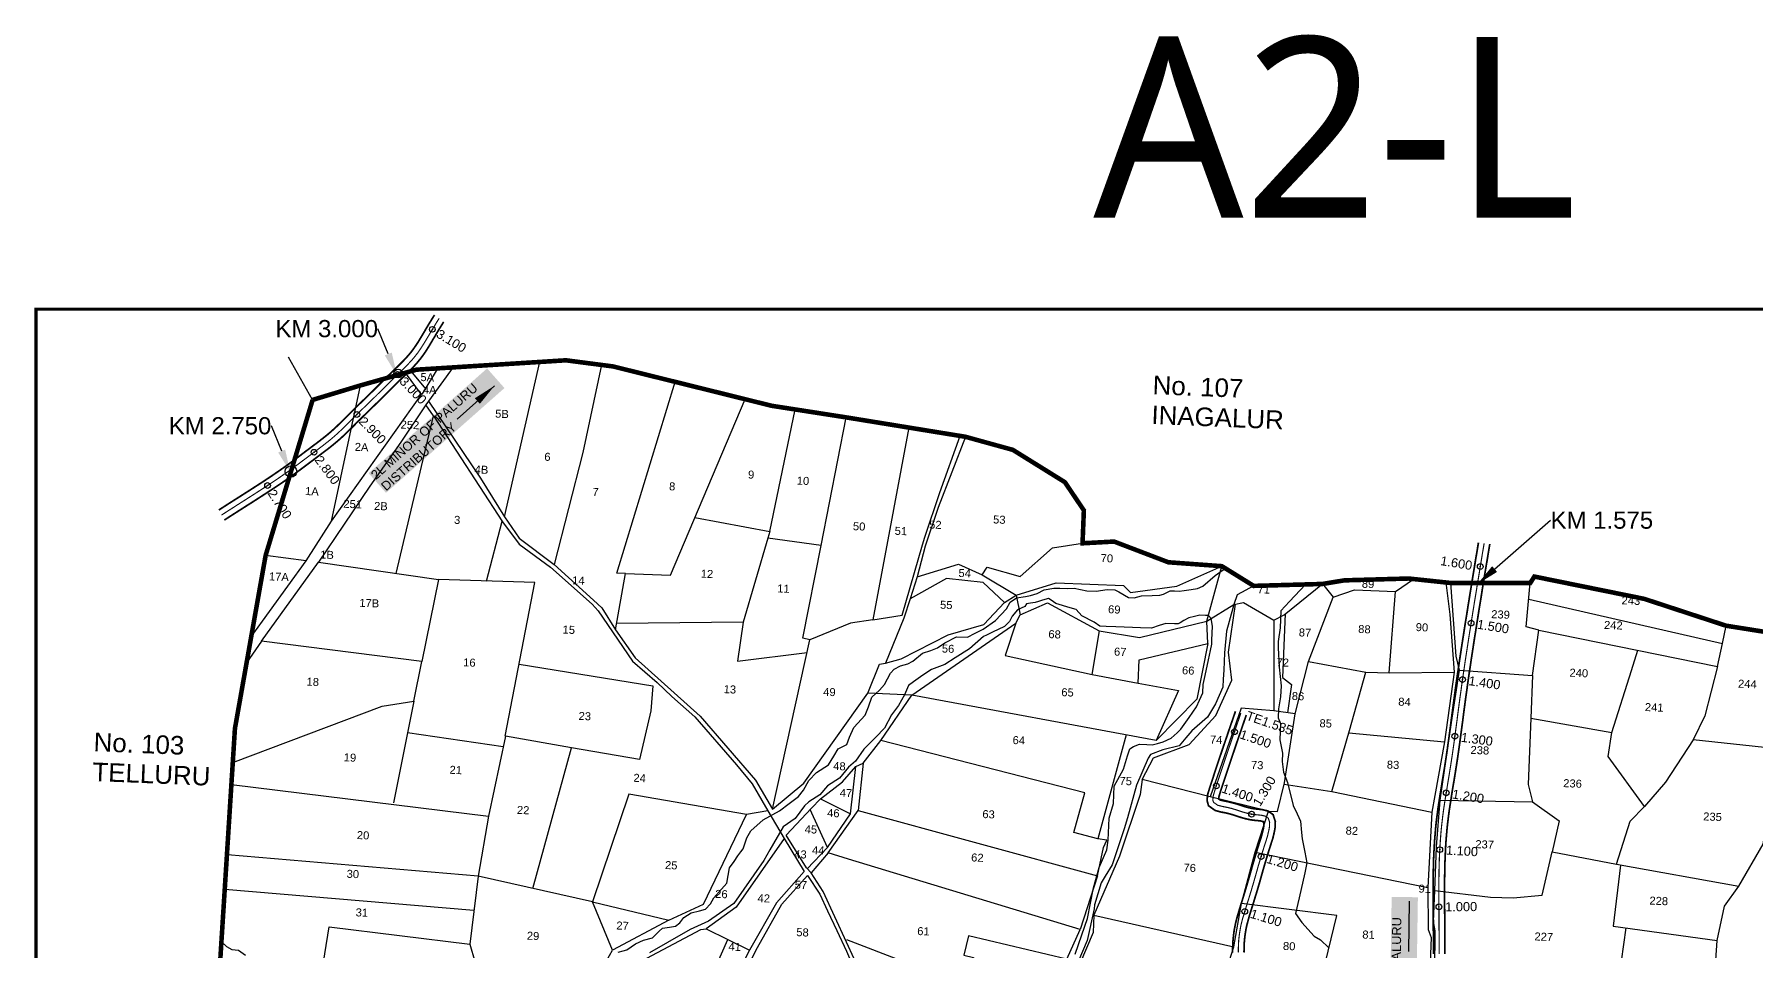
# Model space of a CAD drawing. Header units: inches. Extents: x 202960 to 225017, y 1602563 to 1608916.
# Drawn here: x 202960 to 205973, y 1605704 to 1607307 of the extents above; entities that cross this region are included whole.
import ezdxf
from ezdxf import colors
from ezdxf.entities.mleader import LeaderData, LeaderLine
from ezdxf.enums import TextEntityAlignment as Align
from ezdxf.math import Vec2, Vec3

# ---------------------------------------------------------------- set-up
doc = ezdxf.new("R2010")
doc.units = ezdxf.units.IN
doc.header["$MEASUREMENT"] = 0
doc.header["$PDMODE"] = 32
doc.header["$PDSIZE"] = 10
doc.linetypes.add('ACAD_ISO02W100', pattern=[15, 12, -3])
doc.linetypes.add('HIDDEN2', pattern=[0.1875, 0.125, -0.0625])
for name, color, linetype in [('CADAS', 1, 'Continuous'), ('CANAL1', 7, 'Continuous'), ('CHANAGE', 1, 'Continuous'), ('CSMark', 72, 'Continuous'), ('PAPER SIZE', 5, 'Continuous'), ('PLOTS', 7, 'Continuous'), ('PLOTS NO', 7, 'Continuous'), ('ROAD', 1, 'Continuous'), ('STREAMS', 4, 'Continuous'), ('STRUCTURE', 5, 'Continuous'), ('text2', 7, 'Continuous'), ('VILLAGE BOUNDRY', 5, 'Continuous'), ('VILLAGE STONES', 240, 'Continuous')]:
    doc.layers.add(name, color=color, linetype=linetype)
doc.styles.add('FONT1', font='Arial')
doc.styles.get("Standard").update_dxf_attribs({"font": 'arial.ttf'})
doc.styles.add('TMS', font='trebuc.ttf')
doc.dimstyles.get("Standard").update_dxf_attribs({"dimtxt": 0.18, "dimasz": 0.18, "dimexe": 0.18, "dimexo": 0.0625, "dimgap": 0.09, "dimtad": 0, "dimtih": 1, "dimtoh": 1, "dimdec": 4, "dimzin": 0, "dimdsep": 46, "dimtxsty": 'Standard', "dimcen": 0.09, "dimadec": 0, "dimazin": 0, "dimtfac": 1, "dimtdec": 4, "dimtofl": 0, "dimtmove": 0, "dimatfit": 3, "dimfxl": 1, "dimtolj": 1, "dimtzin": 0, "dimarcsym": 0})

msp = doc.modelspace()

# ---------------------------------------------------------------- linework, layer by layer
at = {"color": 5, "const_width": 5.6}
msp.add_lwpolyline([(202963.1, 1606826.9), (207558.5, 1606826.9), (207558.5, 1603784.7), (202963.1, 1603784.7)], close=True, dxfattribs=at)
at = {"layer": 'CANAL1', "color": 200, "linetype": 'ByBlock', "ltscale": 40, "const_width": 3}
for points in [[(203282.7, 1606475.7), (203289.1, 1606479.8), (203295.6, 1606484), (203302.1, 1606488.2), (203308.6, 1606492.3), (203317.7, 1606498.1), (203321.7, 1606500.6), (203328.2, 1606504.8), (203334.7, 1606508.9), (203341.2, 1606513.1), (203347.7, 1606517.3), (203354.1, 1606521.4), (203360.6, 1606525.6), (203367, 1606529.9), (203373.4, 1606534.1), (203379.7, 1606538.4), (203386, 1606542.7), (203392.3, 1606547.1), (203400.7, 1606553), (203404.7, 1606555.9), (203410.9, 1606560.5), (203417, 1606565), (203423.2, 1606569.6), (203429.4, 1606574.3), (203435.5, 1606578.9), (203440.6, 1606582.7), (203447.9, 1606588.2), (203454.1, 1606592.8), (203460.2, 1606597.5), (203466.1, 1606602.1), (203472, 1606606.8), (203479.4, 1606613.1), (203483.3, 1606616.6), (203488.8, 1606621.7), (203494.3, 1606627), (203499.7, 1606632.3), (203505.1, 1606637.8), (203510.6, 1606643.2), (203514.8, 1606647.4), (203521.6, 1606654.2), (203527.2, 1606659.6), (203532.8, 1606665), (203538.3, 1606670.4), (203543.8, 1606675.7), (203550.6, 1606682.3), (203554.8, 1606686.5), (203560.3, 1606691.9), (203565.7, 1606697.3), (203571.2, 1606702.8), (203576.7, 1606708.3), (203582.2, 1606713.7), (203586.1, 1606717.5), (203593.4, 1606724.5), (203598.9, 1606729.9), (203604.2, 1606735.2), (203609.4, 1606740.6), (203614.3, 1606746.1), (203619.6, 1606752.4), (203623.3, 1606757.4), (203627.5, 1606763.5), (203631.6, 1606769.7), (203635.5, 1606776.2), (203639.4, 1606782.7), (203643.4, 1606789.4), (203645.8, 1606793.5), (203651.4, 1606802.8), (203655.5, 1606809.5), (203659.7, 1606816.1), (203660.1, 1606816.7)], [(203292.5, 1606458.2), (203293.4, 1606458.8), (203299.9, 1606463), (203306.4, 1606467.2), (203312.9, 1606471.3), (203319.4, 1606475.5), (203328.5, 1606481.3), (203332.4, 1606483.8), (203339, 1606487.9), (203345.5, 1606492.1), (203352, 1606496.3), (203358.5, 1606500.5), (203365, 1606504.7), (203371.5, 1606508.9), (203378, 1606513.2), (203384.5, 1606517.5), (203391, 1606521.8), (203397.4, 1606526.2), (203403.8, 1606530.7), (203412.3, 1606536.8), (203416.5, 1606539.8), (203422.8, 1606544.4), (203429, 1606549), (203435.2, 1606553.7), (203441.4, 1606558.3), (203447.6, 1606562.9), (203452.6, 1606566.7), (203459.9, 1606572.2), (203466.1, 1606576.9), (203472.4, 1606581.6), (203478.6, 1606586.4), (203484.7, 1606591.4), (203492.5, 1606598), (203496.8, 1606601.8), (203502.6, 1606607.2), (203508.2, 1606612.6), (203513.8, 1606618.1), (203519.3, 1606623.6), (203524.7, 1606629.1), (203528.9, 1606633.2), (203535.7, 1606639.9), (203541.2, 1606645.3), (203546.7, 1606650.6), (203552.2, 1606656), (203557.8, 1606661.4), (203564.6, 1606668), (203568.9, 1606672.3), (203574.4, 1606677.7), (203579.8, 1606683.2), (203585.3, 1606688.6), (203590.8, 1606694), (203596.2, 1606699.4), (203600, 1606703.1), (203607.3, 1606710.2), (203612.9, 1606715.6), (203618.5, 1606721.2), (203624.1, 1606727), (203629.5, 1606733), (203635.3, 1606740), (203639.6, 1606745.7), (203644.2, 1606752.3), (203648.5, 1606759.1), (203652.6, 1606765.8), (203656.6, 1606772.6), (203660.6, 1606779.2), (203662.9, 1606783.2), (203668.5, 1606792.4), (203672.5, 1606798.9), (203676.1, 1606804.6)], [(205407.3, 1605699.8), (205407.4, 1605710.2), (205407.4, 1605720.7), (205407.3, 1605731.3), (205407.2, 1605741.8), (205407.2, 1605752.3), (205407.1, 1605762.9), (205407, 1605773.4), (205406.9, 1605784), (205406.8, 1605794.5), (205406.8, 1605805.1), (205406.8, 1605815.7), (205406.9, 1605829.5), (205407, 1605837), (205407.2, 1605847.6), (205407.4, 1605858.2), (205407.8, 1605868.9), (205408.3, 1605879.5), (205408.9, 1605890.2), (205409.6, 1605900.8), (205410.5, 1605911.4), (205411.4, 1605922.1), (205412.3, 1605930.4), (205413.9, 1605943.3), (205415.3, 1605953.9), (205416.9, 1605964.4), (205418.5, 1605974.9), (205420.2, 1605985.3), (205421.9, 1605995.8), (205423.6, 1606006.2), (205425.3, 1606016.6), (205427.4, 1606029.3), (205428.6, 1606037.3), (205430.2, 1606047.7), (205431.7, 1606058.1), (205433.1, 1606068.5), (205434.6, 1606078.9), (205436, 1606089.4), (205437.4, 1606099.8), (205438.7, 1606110.2), (205440.1, 1606120.7), (205441.5, 1606131.2), (205442.9, 1606141.6), (205444.4, 1606153), (205445.7, 1606162.6), (205447.2, 1606173.1), (205448.7, 1606183.5), (205450.2, 1606194), (205451.8, 1606204.4), (205453.3, 1606214.9), (205454.9, 1606225.3), (205456.5, 1606235.8), (205458.1, 1606246.2), (205459.8, 1606256.7), (205461.4, 1606267.1), (205463, 1606277.5), (205464.7, 1606287.9), (205466.9, 1606301.4), (205468, 1606308.8), (205469.7, 1606319.2), (205471.4, 1606329.6), (205473.1, 1606340), (205474.8, 1606350.4), (205476.5, 1606360.8), (205478.2, 1606371.2), (205479.9, 1606381.6), (205481.6, 1606392), (205483.4, 1606402.4), (205485.1, 1606412.8), (205486.1, 1606418.8)], [(205427.3, 1605699.6), (205427.4, 1605710.2), (205427.4, 1605720.8), (205427.3, 1605731.4), (205427.2, 1605741.9), (205427.2, 1605752.5), (205427.1, 1605763), (205427, 1605773.6), (205426.9, 1605784.1), (205426.8, 1605794.6), (205426.8, 1605805.2), (205426.8, 1605815.7), (205426.9, 1605829.3), (205427, 1605836.6), (205427.2, 1605847.1), (205427.4, 1605857.6), (205427.8, 1605868.1), (205428.3, 1605878.5), (205428.8, 1605888.9), (205429.5, 1605899.3), (205430.4, 1605909.7), (205431.3, 1605920.1), (205432.2, 1605928.1), (205433.7, 1605940.7), (205435.1, 1605951.1), (205436.7, 1605961.4), (205438.3, 1605971.8), (205439.9, 1605982.1), (205441.6, 1605992.5), (205443.4, 1606002.9), (205445.1, 1606013.4), (205447.1, 1606026.2), (205448.4, 1606034.3), (205450, 1606044.8), (205451.5, 1606055.3), (205453, 1606065.8), (205454.4, 1606076.2), (205455.8, 1606086.7), (205457.2, 1606097.2), (205458.6, 1606107.6), (205459.9, 1606118.1), (205461.3, 1606128.5), (205462.7, 1606139), (205464.2, 1606150.3), (205465.6, 1606159.8), (205467, 1606170.3), (205468.5, 1606180.7), (205470, 1606191.1), (205471.6, 1606201.5), (205473.1, 1606211.9), (205474.7, 1606222.3), (205476.3, 1606232.7), (205477.9, 1606243.2), (205479.5, 1606253.6), (205481.2, 1606264), (205482.8, 1606274.4), (205484.5, 1606284.8), (205486.6, 1606298.3), (205487.8, 1606305.6), (205489.5, 1606316), (205491.2, 1606326.4), (205492.8, 1606336.8), (205494.5, 1606347.2), (205496.2, 1606357.6), (205497.9, 1606368), (205499.6, 1606378.3), (205501.4, 1606388.7), (205503.1, 1606399.1), (205504.8, 1606409.5), (205506, 1606416.4)], [(205056, 1605702.1), (205056.1, 1605709.9), (205056.4, 1605717.7), (205056.9, 1605724.9), (205057.8, 1605733.4), (205058.9, 1605741.3), (205060.7, 1605750.7), (205062.1, 1605756.9), (205064.1, 1605764.4), (205066.3, 1605771.8), (205067.4, 1605775.6), (205070.7, 1605786.4), (205073, 1605793.6), (205075.2, 1605800.8), (205077.4, 1605808), (205079.6, 1605815.2), (205082, 1605823.3), (205083.8, 1605829.5), (205085.9, 1605836.7), (205088.9, 1605847.3), (205090, 1605851.3), (205092.1, 1605858.7), (205094.3, 1605866), (205096.5, 1605873.4), (205098.7, 1605880.7), (205100.9, 1605887.9), (205103.4, 1605895.5), (205105.4, 1605901.8), (205107.4, 1605908.5), (205109.8, 1605918.5), (205110.5, 1605922.6), (205110.7, 1605928.3), (205109.9, 1605930.8), (205109.5, 1605931.1), (205104.6, 1605932.3), (205093.2, 1605933.4), (205087.9, 1605934.1), (205079.7, 1605935.8), (205072.1, 1605937.9), (205066.9, 1605939.5), (205058.3, 1605942.4), (205051.5, 1605944.4), (205043.9, 1605946.3), (205035.6, 1605947.8), (205025.5, 1605950.5), (205013.9, 1605958.8), (205011.4, 1605968), (205012.4, 1605978.3), (205015.8, 1605989.5), (205017.8, 1605995.5), (205020.1, 1606002.7), (205022.4, 1606009.6), (205023.6, 1606013.4), (205026.9, 1606023.3), (205029.2, 1606030.3), (205031.5, 1606037.3), (205033.9, 1606044.3), (205036.3, 1606051.4), (205038.7, 1606058.5), (205041.1, 1606065.7), (205043.6, 1606072.9), (205046.1, 1606080.1), (205048.5, 1606087.4), (205051, 1606094.7), (205053.5, 1606102), (205056.1, 1606109.3), (205058.6, 1606116.6), (205061.1, 1606123.9)], [(205076, 1605702.2), (205076.1, 1605709.4), (205076.3, 1605716.7), (205076.8, 1605723.2), (205077.6, 1605731), (205078.6, 1605738), (205080.2, 1605746.5), (205081.5, 1605752), (205083.4, 1605759.1), (205085.4, 1605766.2), (205086.5, 1605769.8), (205089.8, 1605780.5), (205092.1, 1605787.7), (205094.3, 1605794.9), (205096.5, 1605802.1), (205098.8, 1605809.4), (205101.2, 1605817.7), (205103.1, 1605824), (205105.1, 1605831.3), (205108.1, 1605841.8), (205109.2, 1605845.8), (205111.3, 1605853.1), (205113.5, 1605860.4), (205115.6, 1605867.6), (205117.8, 1605874.8), (205120, 1605881.9), (205122.4, 1605889.4), (205124.5, 1605895.8), (205126.8, 1605903.2), (205129.4, 1605914.5), (205130.4, 1605920.6), (205130.8, 1605931.2), (205126.9, 1605943.2), (205118, 1605949.6), (205107.9, 1605952), (205095.5, 1605953.3), (205091.2, 1605953.8), (205084.4, 1605955.3), (205077.8, 1605957.1), (205073.1, 1605958.6), (205064.3, 1605961.5), (205056.7, 1605963.7), (205048.1, 1605965.8), (205040, 1605967.4), (205034.1, 1605968.9), (205031.7, 1605970.6), (205032.1, 1605974.4), (205034.8, 1605983.5), (205036.7, 1605989.3), (205039.1, 1605996.5), (205041.4, 1606003.4), (205042.6, 1606007.1), (205045.9, 1606017), (205048.2, 1606023.9), (205050.5, 1606030.9), (205052.9, 1606037.9), (205055.2, 1606045), (205057.7, 1606052.1), (205060.1, 1606059.3), (205062.5, 1606066.5), (205065, 1606073.7), (205067.5, 1606080.9), (205070, 1606088.2), (205072.5, 1606095.5), (205075, 1606102.8), (205077.5, 1606110.1), (205080, 1606117.4)]]:
    msp.add_lwpolyline(points, dxfattribs=at)
at = {"layer": 'CANAL1', "color": 1, "linetype": 'HIDDEN2', "ltscale": 40, "const_width": 2}
for points in [[(203287.6, 1606467), (203288, 1606467.2), (203294.5, 1606471.4), (203301, 1606475.6), (203307.5, 1606479.7), (203314, 1606483.9), (203323.1, 1606489.7), (203327.1, 1606492.2), (203333.6, 1606496.4), (203340.1, 1606500.5), (203346.6, 1606504.7), (203353.1, 1606508.9), (203359.6, 1606513.1), (203366.1, 1606517.3), (203372.5, 1606521.5), (203378.9, 1606525.8), (203385.3, 1606530.1), (203391.7, 1606534.5), (203398, 1606538.9), (203406.5, 1606544.9), (203410.6, 1606547.9), (203416.8, 1606552.4), (203423, 1606557), (203429.2, 1606561.7), (203435.4, 1606566.3), (203441.6, 1606570.9), (203446.6, 1606574.7), (203453.9, 1606580.2), (203460.1, 1606584.8), (203466.3, 1606589.5), (203472.4, 1606594.3), (203478.4, 1606599.1), (203485.9, 1606605.5), (203490, 1606609.2), (203495.7, 1606614.5), (203501.3, 1606619.8), (203506.8, 1606625.2), (203512.2, 1606630.7), (203517.7, 1606636.2), (203521.8, 1606640.3), (203528.6, 1606647.1), (203534.2, 1606652.5), (203539.7, 1606657.8), (203545.3, 1606663.2), (203550.8, 1606668.6), (203557.6, 1606675.2), (203561.8, 1606679.4), (203567.3, 1606684.8), (203572.8, 1606690.2), (203578.2, 1606695.7), (203583.7, 1606701.1), (203589.2, 1606706.6), (203593.1, 1606710.3), (203600.4, 1606717.4), (203605.9, 1606722.8), (203611.4, 1606728.2), (203616.7, 1606733.8), (203621.9, 1606739.5), (203627.4, 1606746.2), (203631.5, 1606751.6), (203635.8, 1606757.9), (203640, 1606764.4), (203644.1, 1606771), (203648, 1606777.6), (203652, 1606784.3), (203654.4, 1606788.3), (203660, 1606797.6), (203664, 1606804.2), (203668.1, 1606810.7)], [(203287.6, 1606467), (203288, 1606467.2), (203294.5, 1606471.4), (203301, 1606475.6), (203307.5, 1606479.7), (203314, 1606483.9), (203323.1, 1606489.7), (203327.1, 1606492.2), (203333.6, 1606496.4), (203340.1, 1606500.5), (203346.6, 1606504.7), (203353.1, 1606508.9), (203359.6, 1606513.1), (203366.1, 1606517.3), (203372.5, 1606521.5), (203378.9, 1606525.8), (203385.3, 1606530.1), (203391.7, 1606534.5), (203398, 1606538.9), (203406.5, 1606544.9), (203410.6, 1606547.9), (203416.8, 1606552.4), (203423, 1606557), (203429.2, 1606561.7), (203435.4, 1606566.3), (203441.6, 1606570.9), (203446.6, 1606574.7), (203453.9, 1606580.2), (203460.1, 1606584.8), (203466.3, 1606589.5), (203472.4, 1606594.3), (203478.4, 1606599.1), (203485.9, 1606605.5), (203490, 1606609.2), (203495.7, 1606614.5), (203501.3, 1606619.8), (203506.8, 1606625.2), (203512.2, 1606630.7), (203517.7, 1606636.2), (203521.8, 1606640.3), (203528.6, 1606647.1), (203534.2, 1606652.5), (203539.7, 1606657.8), (203545.3, 1606663.2), (203550.8, 1606668.6), (203557.6, 1606675.2), (203561.8, 1606679.4), (203567.3, 1606684.8), (203572.8, 1606690.2), (203578.2, 1606695.7), (203583.7, 1606701.1), (203589.2, 1606706.6), (203593.1, 1606710.3), (203600.4, 1606717.4), (203605.9, 1606722.8), (203611.4, 1606728.2), (203616.7, 1606733.8), (203621.9, 1606739.5), (203627.4, 1606746.2), (203631.5, 1606751.6), (203635.8, 1606757.9), (203640, 1606764.4), (203644.1, 1606771), (203648, 1606777.6), (203652, 1606784.3), (203654.4, 1606788.3), (203660, 1606797.6), (203664, 1606804.2), (203668.1, 1606810.7)], [(205417.3, 1605699.7), (205417.4, 1605710.2), (205417.4, 1605720.8), (205417.3, 1605731.3), (205417.2, 1605741.9), (205417.2, 1605752.4), (205417.1, 1605762.9), (205417, 1605773.5), (205416.9, 1605784), (205416.8, 1605794.6), (205416.8, 1605805.1), (205416.8, 1605815.7), (205416.9, 1605829.4), (205417, 1605836.8), (205417.2, 1605847.4), (205417.4, 1605857.9), (205417.8, 1605868.5), (205418.3, 1605879), (205418.9, 1605889.5), (205419.6, 1605900.1), (205420.4, 1605910.6), (205421.4, 1605921.1), (205422.3, 1605929.2), (205423.8, 1605942), (205425.2, 1605952.5), (205426.8, 1605962.9), (205428.4, 1605973.3), (205430.1, 1605983.7), (205431.8, 1605994.1), (205433.5, 1606004.6), (205435.2, 1606015), (205437.3, 1606027.8), (205438.5, 1606035.8), (205440.1, 1606046.2), (205441.6, 1606056.7), (205443.1, 1606067.1), (205444.5, 1606077.6), (205445.9, 1606088), (205447.3, 1606098.5), (205448.7, 1606108.9), (205450, 1606119.4), (205451.4, 1606129.9), (205452.8, 1606140.3), (205454.3, 1606151.6), (205455.7, 1606161.2), (205457.1, 1606171.7), (205458.6, 1606182.1), (205460.1, 1606192.5), (205461.7, 1606203), (205463.2, 1606213.4), (205464.8, 1606223.8), (205466.4, 1606234.3), (205468, 1606244.7), (205469.6, 1606255.1), (205471.3, 1606265.5), (205472.9, 1606275.9), (205474.6, 1606286.4), (205476.7, 1606299.9), (205477.9, 1606307.2), (205479.6, 1606317.6), (205481.3, 1606328), (205483, 1606338.4), (205484.7, 1606348.8), (205486.4, 1606359.2), (205488.1, 1606369.6), (205489.8, 1606380), (205491.5, 1606390.4), (205493.2, 1606400.8), (205495, 1606411.2), (205496.1, 1606417.6)], [(205066, 1605702.2), (205066.1, 1605709.7), (205066.4, 1605717.2), (205066.8, 1605724), (205067.7, 1605732.2), (205068.8, 1605739.7), (205070.4, 1605748.6), (205071.8, 1605754.5), (205073.7, 1605761.8), (205075.9, 1605769), (205077, 1605772.7), (205080.3, 1605783.5), (205082.5, 1605790.7), (205084.8, 1605797.9), (205087, 1605805.1), (205089.2, 1605812.3), (205091.6, 1605820.5), (205093.4, 1605826.7), (205095.5, 1605834), (205098.5, 1605844.5), (205099.6, 1605848.6), (205101.7, 1605855.9), (205103.9, 1605863.2), (205106, 1605870.5), (205108.2, 1605877.7), (205110.5, 1605884.9), (205112.9, 1605892.4), (205115, 1605898.8), (205117.1, 1605905.9), (205119.6, 1605916.5), (205120.5, 1605921.6), (205120.8, 1605929.8), (205118.4, 1605937), (205113.7, 1605940.4), (205106.3, 1605942.2), (205094.3, 1605943.3), (205089.6, 1605944), (205082, 1605945.5), (205074.9, 1605947.5), (205070, 1605949), (205061.3, 1605951.9), (205054.1, 1605954.1), (205046, 1605956), (205037.8, 1605957.6), (205029.8, 1605959.7), (205022.6, 1605964.9), (205021.5, 1605968.9), (205022.3, 1605976.4), (205025.3, 1605986.5), (205027.2, 1605992.4), (205029.6, 1605999.6), (205031.9, 1606006.5), (205033.1, 1606010.3), (205036.4, 1606020.2), (205038.7, 1606027.1), (205041, 1606034.1), (205043.4, 1606041.1), (205045.8, 1606048.2), (205048.2, 1606055.3), (205050.6, 1606062.5), (205053.1, 1606069.7), (205055.5, 1606076.9), (205058, 1606084.2), (205060.5, 1606091.4), (205063, 1606098.7), (205065.5, 1606106), (205068, 1606113.3), (205070.5, 1606120.7)]]:
    msp.add_lwpolyline(points, dxfattribs=at)
at = {"layer": 'CHANAGE'}
for p in [(203656.3, 1606791.6), (203595.6, 1606712.8), (203524.3, 1606642.7), (203449.3, 1606576.8), (203368, 1606518.6)]:
    msp.add_point(p, dxfattribs=at)
at = {"layer": 'CSMark'}
for p in [(205489.3, 1606376.8), (205473.3, 1606278.1), (205458.2, 1606179.3), (205059.4, 1606088.2), (205444.8, 1606080.2), (205027.6, 1605993.4), (205429.7, 1605981.3), (205089.3, 1605944), (205105.9, 1605869.9), (205418.4, 1605882), (205077.4, 1605774.1), (205416.9, 1605782.1)]:
    msp.add_point(p, dxfattribs=at)
at = {"layer": 'PLOTS'}
for points in [[(203782.3, 1606463.7), (203844.3, 1606734.7)], [(203692.6, 1606725.3), (203644.7, 1606659.7), (203601, 1606594.1), (203546.7, 1606517.5), (203457.2, 1606384.3)], [(203480.1, 1606456.4), (203637.1, 1606678), (203609.6, 1606715.8)], [(203952, 1606729.4), (203919.6, 1606576.1), (203869.1, 1606380.6)], [(203435.5, 1606387.1), (203480.1, 1606456.4), (203530.9, 1606693.7)], [(203649.3, 1606666), (203740.7, 1606531.4), (203782.3, 1606463.7), (203808.1, 1606426.8), (203869.1, 1606380.6), (203938, 1606318.1), (203952.5, 1606305), (203976.5, 1606266.5), (203994.2, 1606364.9), (203978.7, 1606365.5), (204081, 1606699.8)], [(203593.2, 1606364.8), (203658.6, 1606640.5), (203644.7, 1606659.7)], [(203658.6, 1606640.5), (203779, 1606455.1), (203808, 1606416.3), (203863, 1606375.7), (203935.6, 1606310.9), (203946.3, 1606299.6), (204006.6, 1606211.3), (204049.5, 1606174.3), (204075.4, 1606149.7), (204115.2, 1606114.3), (204188.3, 1606030.4), (204216, 1605997.1), (204243.3, 1605950), (204205.6, 1605943.5), (204000, 1605979.1), (203936.4, 1605790.5)], [(203994.2, 1606364.9), (204073, 1606361.7), (204203.2, 1606669.5)], [(204246.8, 1606438.3), (204291.1, 1606651.5)], [(204489.6, 1606619.9), (204462.7, 1606476.4), (204426.7, 1606283.8), (204387.7, 1606277.7), (204316.7, 1606248.8)], [(204336.2, 1606413.8), (204380.2, 1606637.7)], [(204426.7, 1606283.8), (204478.1, 1606291.7), (204513.9, 1606415), (204517.7, 1606428.1), (204543.8, 1606506.3), (204579.4, 1606605.3)], [(204588.7, 1606603.8), (204541.2, 1606479.9), (204518.2, 1606412.7), (204504.6, 1606359.1), (204492, 1606320.2), (204481.2, 1606286.8), (204449, 1606208.1), (204476.3, 1606215.5), (204558.4, 1606257.7), (204620.7, 1606275.5), (204657.1, 1606313.8), (204619.9, 1606349.3), (204555.6, 1606356.3), (204492, 1606320.2)], [(204115.6, 1606462.4), (204246.8, 1606438.3), (204243.3, 1606426.4)], [(203751.2, 1606351.5), (203778.3, 1606456.2)], [(203976.5, 1606266.5), (204011.2, 1606217.6), (204124.6, 1606115.3), (204221.3, 1606003.7), (204251.4, 1605952.9), (204316.7, 1606248.8), (204304.4, 1606251.5), (204336.2, 1606413.8), (204243.3, 1606426.4), (204200.2, 1606279.8), (204189.9, 1606211.3), (204311.8, 1606226.8)], [(204504.6, 1606359.1), (204576.5, 1606381.1), (204617.9, 1606362.5), (204626.9, 1606375.7), (204684.4, 1606359.6), (204741.1, 1606409.6), (204793.6, 1606417.6)], [(203339.5, 1606254.3), (203435.5, 1606387.1), (203364.7, 1606396.5)], [(203357.5, 1606246.5), (203457.2, 1606384.3), (203666.9, 1606354.2), (203637.9, 1606210.9)], [(204657.1, 1606313.8), (204677.3, 1606326.9), (204747.4, 1606348.4), (204865.5, 1606343.7), (204877.5, 1606331.7), (204958.7, 1606342.4), (205037.2, 1606377.6)], [(205011.2, 1606281.7), (205037.2, 1606377.6)], [(203783.4, 1606080.5), (203835.4, 1606348.8), (203666.9, 1606354.2)], [(204434.5, 1605603.7), (204380.9, 1605720.2), (204340.1, 1605809.1), (204318.8, 1605841.3), (204310.5, 1605850.2), (204275.1, 1605907.3), (204319.6, 1605954.5), (204335, 1605970.7), (204374, 1606000.8), (204397.3, 1606027.5), (204410.1, 1606033.3), (204440.6, 1606072.6), (204495.1, 1606152.2), (204677, 1606277.9), (204684.4, 1606292.7), (204732.5, 1606313.3), (204822.7, 1606264.6), (204893.1, 1606252.8), (205011.2, 1606281.7), (205058.2, 1606310.4), (205075.4, 1606314.2), (205128, 1606283.2), (205146.2, 1606292.6), (205213.3, 1606346.5), (205231.7, 1606323.6), (205269.2, 1606336.4), (205341.2, 1606333.5), (205372.2, 1606355.1)], [(204617.9, 1606362.5), (204677.3, 1606326.9)], [(205344.8, 1604890.8), (205370, 1605174.1), (205385.6, 1605291.2), (205401.9, 1605379.2), (205406.6, 1605495.5), (205407, 1605506.6), (205406.2, 1605530.8), (205409.6, 1605670.3), (205410.5, 1605739.8), (205407.4, 1605756.1), (205409.6, 1605810.7), (205412.7, 1605886.7), (205419.4, 1605968.5), (205439, 1606104), (205453, 1606195.8), (205447, 1606220.2), (205437.6, 1606348.2)], [(205429.1, 1606349.1), (205435.8, 1606292.9), (205443.4, 1606192.1), (205426.6, 1606070.7), (205409.9, 1605976.4), (205404.8, 1605947.4), (205397.8, 1605816), (205398.4, 1605742.2), (205403.6, 1605728.7), (205398.9, 1605612.4)], [(205453, 1606195.8), (205580.7, 1606186.3), (205591.7, 1606265.9), (205569.6, 1606271.4), (205576.8, 1606348.3)], [(204677.3, 1606326.9), (204684.4, 1606292.7)], [(205128, 1606283.2), (205128.1, 1606124.6), (205071.3, 1606129.5), (205016.9, 1605974.2), (204897.7, 1606004.4), (204917.6, 1606042.4), (204980.3, 1606065.8), (205027, 1606116.7), (205054.8, 1606178.2), (205049.1, 1606227.1), (205061.2, 1606311)], [(205165.5, 1606119.3), (205188.7, 1606210.7), (205231.7, 1606323.6)], [(205188.7, 1606210.7), (205289.3, 1606192.5), (205329.8, 1606190.9), (205341.2, 1606333.5)], [(205574.1, 1606319.7), (205913.2, 1606242.2), (205919.6, 1606273.5)], [(204200.2, 1606279.8), (203978.5, 1606277.6)], [(204810.2, 1606188.1), (204890.9, 1606173.3), (204892.5, 1606213.8), (205013, 1606242.2), (205011.2, 1606281.7)], [(205148, 1606294), (205143.5, 1606183), (205159.2, 1606171), (205152.2, 1606121.2)], [(204677, 1606277.9), (204658.3, 1606221.5), (204810.2, 1606188.1), (204823.1, 1606264.6)], [(205591.7, 1606265.9), (205904.1, 1606202.2), (205913.2, 1606242.2)], [(203624.2, 1606141.8), (203637.9, 1606210.9), (203357.5, 1606246.5), (203331.4, 1606208.6)], [(205013, 1606242.2), (204993.5, 1606145.2), (204922.6, 1606073), (204495.1, 1606152.2), (204417.8, 1606155.3), (204438.5, 1606206.4), (204449, 1606208.1)], [(205904.1, 1606202.2), (205882.3, 1606115.8), (205861.5, 1606073.9), (205813.1, 1605999.7), (205776.4, 1605957.4), (205713.1, 1606044.6), (205719.5, 1606086.6), (205753.8, 1606195.3), (205764.9, 1606230.6)], [(203807.9, 1606206.5), (204042.2, 1606168.1), (204038.6, 1606124.9), (204018.8, 1606039.7), (203899.8, 1606060)], [(205229.4, 1605983.5), (205260.8, 1606090.4), (205289.3, 1606192.5)], [(205329.8, 1606190.9), (205443.4, 1606192.1)], [(204890.9, 1606173.3), (204961.4, 1606160.5), (204922.6, 1606073)], [(205580.7, 1606186.3), (205577.7, 1606111.9), (205719.5, 1606086.6)], [(203307.2, 1606034.3), (203568.6, 1606132.6), (203624.2, 1606141.8), (203588.1, 1605963.7)], [(204251.4, 1605952.9), (204306.2, 1605998), (204417.8, 1606155.3)], [(205119.1, 1605949.2), (205134.5, 1605948.5), (205146.8, 1605998.8), (205165.5, 1606119.3), (205128.1, 1606124.6)], [(205577.7, 1606111.9), (205573, 1605995.9), (205580.8, 1605965.6), (205627.3, 1605932.2), (205614.8, 1605878.1), (205727.4, 1605856.4), (205751.7, 1605931.8), (205776.4, 1605957.4)], [(203613.1, 1606087), (203780.3, 1606062.4)], [(203832.3, 1605814.1), (203899.8, 1606060), (203784.1, 1606080.4), (203754.4, 1605940.3)], [(204870, 1606082.8), (204820.1, 1605900.7), (204778.4, 1605912.2), (204797.4, 1605981.4), (204440.6, 1606072.6)], [(205259.6, 1606086.3), (205426.6, 1606070.7)], [(205727.4, 1605856.4), (205941.4, 1605817.9), (205984.2, 1605891.4), (206000, 1605996.1), (206002.5, 1606058.7), (205861.5, 1606073.9)], [(204312.2, 1605848.4), (204347.2, 1605885.9), (204388, 1605944.6), (204397.3, 1606027.5)], [(204410.1, 1606033.3), (204401, 1605950.6), (204819.5, 1605836.1), (204830.5, 1605885.7), (204836, 1605898.7), (204820.1, 1605900.7)], [(203304.8, 1605995.8), (203754.4, 1605940.3), (203736.4, 1605835.8)], [(204897.7, 1606004.4), (204894.6, 1605978.6), (204858.1, 1605870.5), (204813.4, 1605767.7), (204812.1, 1605737.4), (204789.1, 1605682.5), (204765.7, 1605634.4), (204754.9, 1605612), (204719.4, 1605541.7)], [(205146.2, 1605996.4), (205229.4, 1605983.5), (205404.8, 1605947.4)], [(204243.3, 1605950), (204271.6, 1605901.3), (204306.4, 1605843.7), (204258, 1605789.3), (204211, 1605706)], [(204347.2, 1605885.9), (204317.2, 1605951.9)], [(204335, 1605970.7), (204388, 1605944.6)], [(204819.5, 1605836.1), (204789.2, 1605742.3), (204384.4, 1605865.1), (204348.9, 1605876.5), (204401, 1605950.6)], [(204823.7, 1605512.4), (204982.2, 1605468), (204991.9, 1605502.6), (205058.1, 1605712.3), (205071.7, 1605787.8), (205095.7, 1605877.5), (205119.1, 1605949.2), (205016.9, 1605974.2)], [(205419.4, 1605968.5), (205580.8, 1605965.6)], [(204070.2, 1605758.8), (204130.6, 1605786.4), (204205.6, 1605943.5)], [(204271.6, 1605901.3), (204188, 1605781.4), (204135.3, 1605743.5)], [(205984.2, 1605891.4), (206028.7, 1605884.1), (206031.3, 1605875.2), (206097.4, 1605847.6), (206096.7, 1605831.1), (206071.7, 1605810.7), (206062.7, 1605731.1), (206133.8, 1605711.7), (206131.6, 1605694.7), (206127.2, 1605684.8), (206015, 1605680.8), (205901.2, 1605688.5), (205903.6, 1605723.3), (205916.4, 1605782.9), (205941.4, 1605817.9)], [(203736.4, 1605835.8), (203297.7, 1605873.2)], [(204348.9, 1605876.5), (204318.8, 1605841.3)], [(205095.7, 1605877.5), (205397.8, 1605816)], [(205409.6, 1605810.7), (205507.4, 1605799.2), (205547, 1605797.6), (205597.3, 1605802.7), (205614.8, 1605878.1)], [(203283.7, 1605663.9), (203455.2, 1605620.1), (203475.7, 1605746.9), (203721.8, 1605716.6), (203730.5, 1605686.5), (203934.9, 1605640.8), (203971.5, 1605706.5), (203936.4, 1605790.5), (203736.4, 1605835.8), (203721.8, 1605716.6)], [(204206.5, 1605675), (204225.1, 1605710.7), (204267.6, 1605786.9), (204312.7, 1605836.8), (204334.2, 1605804.4), (204347.7, 1605775), (204363.8, 1605740.4), (204380.5, 1605704.4), (204406.4, 1605644.9), (204426.2, 1605605.3)], [(205734.4, 1605855.1), (205722, 1605748.3), (205903.6, 1605723.3)], [(203293.2, 1605813.1), (203729.1, 1605776.2)], [(203936.4, 1605790.5), (204070.2, 1605758.8), (203971.5, 1605706.5)], [(204813.4, 1605767.7), (205058.1, 1605712.3)], [(205058.6, 1604988.2), (205063.4, 1605037), (205088.3, 1605172.7), (205132.5, 1605345.1), (205175.2, 1605456.3), (205208, 1605642.4), (205238.2, 1605767.1), (205071.7, 1605787.8)], [(203873.2, 1605403.1), (203947.3, 1605471), (203957.3, 1605574.7), (203971.5, 1605629.8), (204031.3, 1605692.4), (204125.7, 1605742.6), (204135.3, 1605743.5), (204211, 1605706), (204195.7, 1605676.7), (204163.2, 1605592.6), (204107.7, 1605501.6), (204082.2, 1605459.6), (204051.2, 1605391.4), (204028.9, 1605318.1), (204017, 1605261.5), (203966.4, 1605178.1)], [(204513.7, 1605461.1), (204590.7, 1605550.1), (204699.5, 1605566.6), (204766.1, 1605690.4), (204789.2, 1605742.3)], [(205743.8, 1605745.3), (205727.8, 1605628.7), (205890.2, 1605606.5), (205901.4, 1605688.5)], [(204041.8, 1605449.6), (204139.7, 1605649.8), (204173.2, 1605724.7)], [(204766.1, 1605690.4), (204594.1, 1605731.1), (204586.1, 1605697.5), (204602.6, 1605693.6), (204584.1, 1605646), (204381.1, 1605724.6)]]:
    msp.add_lwpolyline(points, dxfattribs=at)
at = {"layer": 'STREAMS'}
for points in [[(203981.2, 1605702.5), (203990, 1605705), (203996.4, 1605706.9), (204011.8, 1605717.3), (204025.9, 1605723.5), (204041.3, 1605728), (204053.1, 1605739.4), (204058.6, 1605744.7), (204071.1, 1605746.5), (204081.6, 1605748), (204089, 1605754.1), (204096.1, 1605763.2), (204108.9, 1605771.4), (204123.4, 1605775.2), (204133.9, 1605778), (204142.7, 1605787.3), (204148.4, 1605797.9), (204161.9, 1605812.9), (204171.5, 1605823.6), (204175.9, 1605850), (204184.1, 1605861.5), (204190.9, 1605871.2), (204196, 1605878.4), (204199.8, 1605883.7), (204206.2, 1605902.4), (204213.5, 1605914.7), (204235, 1605933.9), (204263.5, 1605949.7), (204280.4, 1605962.5), (204296.9, 1605975.1), (204305.7, 1605986.2), (204314.7, 1606002.7), (204328, 1606017.1), (204349.5, 1606030.3), (204358.6, 1606045.4), (204366.4, 1606058.1), (204381.2, 1606065.8), (204386, 1606078.6), (204393.7, 1606095.7), (204413.6, 1606117.1), (204419, 1606131.9), (204425.1, 1606148.6), (204438.5, 1606160.6), (204446.9, 1606170.5), (204457.8, 1606190.3), (204463.9, 1606197.4), (204475.3, 1606203.3), (204488, 1606206.8), (204496.8, 1606211.6), (204513.7, 1606225.7), (204528.5, 1606230.1), (204540, 1606235.1), (204552.9, 1606243.5), (204573, 1606254.2), (204592.4, 1606253.4), (204606, 1606260.4), (204619.9, 1606267.6), (204641.3, 1606282.5), (204660.5, 1606302.8), (204667.2, 1606314.5), (204678.3, 1606322.1), (204694, 1606324.8), (204702.3, 1606326.5), (204714.3, 1606330.1), (204726.6, 1606336.4), (204743.1, 1606339.3), (204753.6, 1606338.9), (204767, 1606338.3), (204778.9, 1606339), (204801.3, 1606334.2), (204817.3, 1606333.6), (204836.8, 1606337), (204849.8, 1606336.5), (204857.3, 1606332.5), (204873.7, 1606322.6), (204883.8, 1606322.2), (204896.9, 1606325.7), (204915.1, 1606326.5), (204928.6, 1606327.1), (204935.1, 1606328.8), (204946.7, 1606334.5), (204954.2, 1606334.2), (204962.7, 1606333.9), (204971.4, 1606335.1), (204983.4, 1606336.8), (204994.4, 1606338.4), (205003.9, 1606342.4), (205025.8, 1606361.1), (205043.5, 1606374.3)], [(205093, 1606343.1), (205064.1, 1606327.3), (205058.2, 1606310.4), (205050.1, 1606281), (205045.4, 1606264.2), (205041.7, 1606226.3), (205040.5, 1606196), (205039.8, 1606180.1), (205039.2, 1606165.8), (205025.9, 1606136.7), (205012, 1606113.4), (204984.7, 1606089.7), (204974.2, 1606077.2), (204962.8, 1606063.6), (204934.1, 1606056.5), (204912.2, 1606048.4), (204908.2, 1606042.2), (204887.8, 1605994.6), (204872, 1605937.7), (204866.6, 1605918.2), (204845.3, 1605855.2), (204833, 1605835.4), (204825.9, 1605823.9), (204814.4, 1605785.3), (204814.1, 1605778.6), (204801.9, 1605723.3), (204785.2, 1605684.7)], [(205183.6, 1606345.6), (205155.7, 1606316), (205140.2, 1606299.6), (205139, 1606269.7), (205136, 1606246), (205135.5, 1606234.9), (205137.7, 1606200.9), (205140.9, 1606168.1), (205140.1, 1606149.4), (205136.3, 1606128.4), (205135.7, 1606112.7), (205140, 1606102.3), (205138.8, 1606074), (205143.1, 1606050.9), (205142.5, 1606036.2), (205145.3, 1606017.6), (205152.2, 1605999.3), (205162, 1605959.4), (205168.9, 1605944.6), (205174.8, 1605931.8), (205176.6, 1605911.8), (205177.5, 1605901), (205182.2, 1605877.4), (205185.9, 1605859.1), (205182.2, 1605841.6), (205172.4, 1605798), (205166.2, 1605770.2), (205177.3, 1605754.5), (205198.7, 1605730.6), (205209.9, 1605724.5), (205224.4, 1605710.4)], [(204780.6, 1605699.3), (204792.4, 1605732.8), (204802.5, 1605761.4), (204812.8, 1605815.5), (204822.8, 1605851), (204836.3, 1605881.4), (204838.5, 1605898.4), (204839.6, 1605924.1), (204840.1, 1605937.1), (204847.6, 1605962.8), (204848.9, 1605992.8), (204865, 1606022.5), (204872.5, 1606046.1), (204876.4, 1606058.5), (204882.6, 1606062.5), (204893.2, 1606066.2), (204905.8, 1606065.6), (204915.4, 1606065.3), (204924.5, 1606067.8), (204934.9, 1606070.6), (204948.8, 1606077), (204959, 1606086.4), (204965.5, 1606092.4), (204980.2, 1606113.2), (204986.7, 1606122.4), (204993.1, 1606131.5), (204998.4, 1606143.2), (205004.2, 1606155.9), (205004.8, 1606170.5), (205008.1, 1606186.5), (205013.9, 1606214.1), (205017.2, 1606229.9), (205019.6, 1606241.5), (205019.8, 1606248.1), (205020.8, 1606272.5), (205018.5, 1606286.1), (205013.7, 1606291.2), (205008.5, 1606291.4), (204998.7, 1606291.8), (204989.4, 1606289.7), (204979.6, 1606287.5), (204970.9, 1606282.5), (204964.4, 1606278.7), (204960.7, 1606276.6), (204954.3, 1606276.8), (204939.2, 1606277.5), (204927.8, 1606273.6), (204914.1, 1606269), (204894.7, 1606269.7), (204880.8, 1606270.3), (204851.9, 1606271.5), (204834.9, 1606272.2), (204823.6, 1606272.6), (204813.7, 1606279.8), (204792.1, 1606290.5), (204782.3, 1606302), (204771.7, 1606305), (204746.6, 1606312.6), (204738.7, 1606318), (204733.9, 1606321.2), (204723.7, 1606318.2), (204716.3, 1606316.1), (204710.5, 1606314.2), (204702.4, 1606312.8), (204695.8, 1606311.7), (204692.9, 1606307), (204680.1, 1606301.1), (204670.6, 1606290.1), (204665.6, 1606280.7), (204657, 1606272.3), (204646.2, 1606267), (204637.3, 1606262.7), (204625.7, 1606257.1), (204620.3, 1606254.4), (204596.1, 1606232.9), (204570.9, 1606217.1), (204552.5, 1606205.4), (204529.5, 1606196.7), (204514.2, 1606186.8), (204498.1, 1606175.5), (204489, 1606169.1), (204482.4, 1606152.7), (204471.6, 1606134.2), (204459.3, 1606117.5), (204447.4, 1606094.2), (204431.9, 1606078.5), (204411.3, 1606057.6), (204396.5, 1606036.5), (204384.1, 1606026), (204368.2, 1606007.1), (204347.3, 1605993.8), (204334.1, 1605978), (204314.8, 1605965.3), (204307.1, 1605958.7), (204291, 1605936.7), (204270, 1605922), (204246.9, 1605881.9), (204235.9, 1605862.9), (204201.1, 1605812.7), (204183.7, 1605787.6), (204139.3, 1605757.2), (204107.3, 1605742.3), (204067.5, 1605719.4), (204036.3, 1605701.5)], [(203286.8, 1605721.6), (203296.5, 1605712.9), (203305.7, 1605707.6), (203317.5, 1605706.1), (203329.5, 1605697.7)]]:
    msp.add_lwpolyline(points, dxfattribs=at)
at = {"layer": 'text2', "color": 0}
for centre, radius in [((203596.7, 1606714.5), 7.67), ((203409, 1606543), 10.1)]:
    msp.add_circle(centre, radius, dxfattribs=at)
at = {"layer": 'VILLAGE BOUNDRY'}
for points in [[(203446.9, 1606668.3), (203404.9, 1606742.9)], [(203618.8, 1606718.4), (203644.6, 1606687.5), (203637.1, 1606678)], [(203644.6, 1606687.5), (203666.7, 1606723.5)]]:
    msp.add_lwpolyline(points, dxfattribs=at)
at = {"layer": 'VILLAGE BOUNDRY', "linetype": 'ACAD_ISO02W100', "const_width": 8}
for points in [[(203446.9, 1606668.3), (203530.9, 1606693.7), (203628.5, 1606721.1), (203890, 1606737.5), (203972.2, 1606726.8), (204249.7, 1606658), (204380.2, 1606637.7), (204588.7, 1606603.8), (204671.7, 1606580.9), (204762.7, 1606524.4), (204795.9, 1606475.2), (204793.6, 1606417.6), (204848.8, 1606420.6), (204943.7, 1606384.4), (205037.2, 1606377.6), (205093, 1606343.1), (205213.3, 1606346.5), (205251.6, 1606352.8), (205364, 1606356), (205437.6, 1606348.2), (205576.8, 1606348.3), (205583.9, 1606359.4), (205776.2, 1606320.4), (205919.2, 1606273.5), (206016.3, 1606258.1)], [(203283, 1605652.5), (203311, 1606093.8), (203364.7, 1606396.5), (203446.9, 1606668.3)]]:
    msp.add_lwpolyline(points, dxfattribs=at)

# ---------------------------------------------------------------- texts
at = {"layer": 'CADAS', "color": 2, "style": 'TMS'}
msp.add_text('A2-L', height=315.69, dxfattribs=at).set_placement((204812.6, 1606987))
at = {"layer": 'CHANAGE'}
for s, rotation, p in [('3.100', 328.8466, (203665.7, 1606785.9)), ('3.000', 314.0307, (203603.3, 1606704.9)), ('2.900', 314.6011, (203532, 1606634.9)), ('2.800', 306.7636, (203455.9, 1606568)), ('2.700', 303.3596, (203374.1, 1606509.4))]:
    msp.add_text(s, height=16, rotation=rotation, dxfattribs=at).set_placement(p, align=Align.MIDDLE_LEFT)
at = {"layer": 'CHANAGE', "style": 'FONT1'}
for s, rotation, p in [('1.600', 350.6365, (205419.9, 1606387.6)), ('1.500', 350.9526, (205484.1, 1606276.4)), ('1.400', 351.867, (205469.1, 1606177.7)), ('TE1.535', 341.0274, (205080.9, 1606117.1)), ('1.500', 341.0883, (205069.8, 1606084.6)), ('1.300', 352.3337, (205455.7, 1606078.7)), ('1.300', 59.4106, (205097.3, 1605960.2)), ('1.400', 341.7832, (205038, 1605990)), ('1.200', 350.8669, (205440.5, 1605979.6)), ('1.100', 356.8195, (205429.4, 1605881.4)), ('1.200', 343.4115, (205116.4, 1605866.8)), ('1.100', 342.9208, (205087.9, 1605770.9)), ('1.000', 0.4711, (205427.9, 1605782.1))]:
    msp.add_text(s, height=16, rotation=rotation, dxfattribs=at).set_placement(p, align=Align.MIDDLE_LEFT)
at = {"layer": 'PLOTS NO'}
for s, p in [('5A', (203635.2, 1606701.3)), ('4A', (203639.4, 1606679.5)), ('5B', (203765.9, 1606637.4)), ('252', (203600.5, 1606618.2)), ('2A', (203520.3, 1606579.3)), ('4B', (203730, 1606539.9)), ('6', (203851.9, 1606562)), ('8', (204070.1, 1606510.3)), ('9', (204208.2, 1606530.9)), ('10', (204293.5, 1606520.3)), ('1A', (203433.4, 1606502)), ('251', (203500.4, 1606479.8)), ('2B', (203554.1, 1606476.1)), ('7', (203936.1, 1606500.5)), ('3', (203694, 1606451.7)), ('53', (204636.9, 1606452.4)), ('50', (204391.7, 1606440.6)), ('51', (204464.7, 1606432.5)), ('52', (204525, 1606443.5)), ('1B', (203459.9, 1606391.1)), ('12', (204125.6, 1606357.6)), ('54', (204576.3, 1606358.8)), ('70', (204825, 1606384.9)), ('17A', (203370.2, 1606352.8)), ('14', (203900.6, 1606346)), ('11', (204259.3, 1606331.8)), ('71', (205099.4, 1606330.4)), ('89', (205281.9, 1606340)), ('17B', (203528.3, 1606306.7)), ('55', (204544.1, 1606303.3)), ('69', (204838, 1606295.4)), ('243', (205736.2, 1606311)), ('239', (205508.2, 1606286.8)), ('242', (205705.5, 1606268)), ('15', (203883.9, 1606259.9)), ('68', (204733.6, 1606251.9)), ('87', (205171.6, 1606254.9)), ('88', (205275.5, 1606260.9)), ('90', (205376.2, 1606264.2)), ('56', (204547.3, 1606226.8)), ('67', (204848.4, 1606221.4)), ('16', (203710, 1606202.6)), ('66', (204967.3, 1606188.7)), ('72', (205132.6, 1606202.7)), ('240', (205645.1, 1606184.5)), ('18', (203436, 1606168.8)), ('13', (204165.6, 1606155.7)), ('49', (204339.7, 1606151.1)), ('65', (204756.2, 1606150.4)), ('244', (205939.9, 1606165.3)), ('86', (205159.4, 1606143.8)), ('84', (205345.6, 1606133.8)), ('241', (205777, 1606124.4)), ('23', (203911.9, 1606108.9)), ('85', (205207.8, 1606096.2)), ('64', (204671, 1606066.7)), ('74', (205016.3, 1606067.6)), ('19', (203501.1, 1606036.5)), ('83', (205325.6, 1606023.8)), ('238', (205472, 1606049.5)), ('21', (203686.1, 1606014.7)), ('24', (204007.8, 1606000.7)), ('48', (204357.2, 1606021.4)), ('75', (204858, 1605995.3)), ('73', (205088, 1606023.3)), ('47', (204368.7, 1605974.5)), ('236', (205634.1, 1605991.4)), ('22', (203804, 1605944.6)), ('46', (204346.6, 1605939.3)), ('63', (204618.1, 1605937.3)), ('45', (204307.3, 1605910.9)), ('82', (205253.5, 1605908.5)), ('235', (205879, 1605933.2)), ('20', (203524, 1605900.6)), ('44', (204320.2, 1605874.3)), ('237', (205480.4, 1605884.8)), ('25', (204063, 1605848.2)), ('43', (204289, 1605867.3)), ('62', (204598.5, 1605861.5)), ('76', (204969.9, 1605843.7)), ('30', (203506.1, 1605832.9)), ('57', (204289.9, 1605813.9)), ('26', (204150.8, 1605797.8)), ('42', (204224.9, 1605790.4)), ('91', (205381, 1605807.1)), ('228', (205784.9, 1605786.1)), ('31', (203521.9, 1605765.5)), ('29', (203821.4, 1605724.7)), ('27', (203977.9, 1605742.5)), ('58', (204292.7, 1605730.9)), ('61', (204504.2, 1605732.8)), ('81', (205282.7, 1605726.8)), ('227', (205583.8, 1605723.4)), ('41', (204174, 1605705.7)), ('80', (205143.9, 1605706.8))]:
    msp.add_text(s, height=14, rotation=357.6886, dxfattribs=at).set_placement(p)
at = {"layer": 'ROAD', "color": 1}
for s, p in [('No. 107', (204915.7, 1606678.3)), ('INAGALUR', (204913.6, 1606626.2)), ('No. 103', (203063.3, 1606054.2)), ('TELLURU', (203061.2, 1606002.1))]:
    msp.add_text(s, height=32.42, rotation=357.6886, dxfattribs=at).set_placement(p)
at = {"layer": 'STRUCTURE', "color": 5, "char_height": 16, "width": 273.397, "attachment_point": 1, "style": 'FONT1', "bg_fill": 1, "box_fill_scale": 1.1, "bg_fill_color": 7, "bg_fill_true_color": 16777215, "bg_fill_transparency": 0}
for s, insert, rotation in [('{\\C1;2L MINOR OF PALURU DISTRIBUTORY}', (203547.1, 1606540), 41.4794), ('{\\C1;7L MINOR OF PALURU DISTRIBUTORY}', (205331.6, 1605524.5), 89.102)]:
    msp.add_mtext(s, dxfattribs=dict(at, insert=insert, rotation=rotation))

# ---------------------------------------------------------------- leaders
at = {"layer": 'PAPER SIZE', "color": 1}
for points in [[(203764.9, 1606692.9), (203699.5, 1606634.6)], [(205364.8, 1605791.7), (205363.8, 1605704.1)]]:
    msp.add_leader(points, dimstyle='Standard', override={"dimasz": 40, "dimgap": 0.09, "dimtad": 0, "dimtfill": 2, "dimtfillclr": 5}, dxfattribs=at)
at = {"layer": 'VILLAGE STONES', "color": 1}
ml = msp.add_multileader_mtext('Standard', dxfattribs=at)
ml.set_content('KM 3.000', color=1)
ml.set_leader_properties()
ml.build(insert=Vec2(0, 0))
ml.multileader.update_dxf_attribs({"dogleg_length": 0.36, "arrow_head_size": 40})
ctx = ml.context
ctx.base_point, ctx.char_height, ctx.arrow_head_size, ctx.landing_gap_size, ctx.plane_origin = Vec3(203386.8, 1606792.6), 30, 40, 0.09, Vec3(202813.1, 1606938.6)
ctx.text_align_type = 2
notes = []
notes.append((ctx, [(1, (1, 1, 0), (203561.2, 1606792.6), (-1, 0), 1.396927018504357e-11, [(0, [(203594.3, 1606711.5)], 0, [])])]))
ctx.mtext.insert, ctx.mtext.alignment, ctx.mtext.flow_direction = Vec3(203561.2, 1606807.9), 3, 5
ml = msp.add_multileader_mtext('Standard', dxfattribs=at)
ml.set_content('KM 2.750', color=1)
ml.set_leader_properties()
ml.build(insert=Vec2(0, 0))
ml.multileader.update_dxf_attribs({"dogleg_length": 0.36, "arrow_head_size": 40})
ctx = ml.context
ctx.base_point, ctx.char_height, ctx.arrow_head_size, ctx.landing_gap_size, ctx.plane_origin = Vec3(203200.3, 1606622.8), 30, 40, 0.09, Vec3(202626.7, 1606768.8)
ctx.text_align_type = 2
notes.append((ctx, [(1, (1, 1, 0), (203374.8, 1606622.8), (-1, 0), 1.396927018504357e-11, [(0, [(203407.9, 1606541.8)], 0, [])])]))
ctx.mtext.insert, ctx.mtext.alignment, ctx.mtext.flow_direction = Vec3(203374.7, 1606638.1), 3, 5
ml = msp.add_multileader_mtext('Standard', dxfattribs=at)
ml.set_content('KM 1.575', color=1)
ml.set_leader_properties()
ml.build(insert=Vec2(0, 0))
ml.multileader.update_dxf_attribs({"dogleg_length": 0.36, "arrow_head_size": 40})
ctx = ml.context
ctx.base_point, ctx.char_height, ctx.arrow_head_size, ctx.landing_gap_size, ctx.plane_origin = Vec3(205612.2, 1606457.8), 30, 40, 0.09, Vec3(205038.9, 1606603.8)
notes.append((ctx, [(0, (1, 1, 0), (205612.2, 1606457.8), (1, 0), 1.396927018504357e-11, [(0, [(205484.2, 1606346.2)], 0, [])])]))
ctx.mtext.insert, ctx.mtext.flow_direction = Vec3(205612.3, 1606473.1), 5
for ctx, leaders in notes:
    for number, flags, end, landing, length, lines in leaders:
        leader = LeaderData()
        leader.index, (leader.has_last_leader_line, leader.has_dogleg_vector, leader.attachment_direction) = number, flags
        leader.last_leader_point, leader.dogleg_vector, leader.dogleg_length = Vec3(end), Vec3(landing), length
        for number, points, colour, breaks in lines:
            line = LeaderLine()
            line.index, line.vertices, line.color, line.breaks = number, Vec3.list(points), colors.encode_raw_color(colour), breaks
            leader.lines.append(line)
        ctx.leaders.append(leader)

doc.saveas('drawing.dxf')
